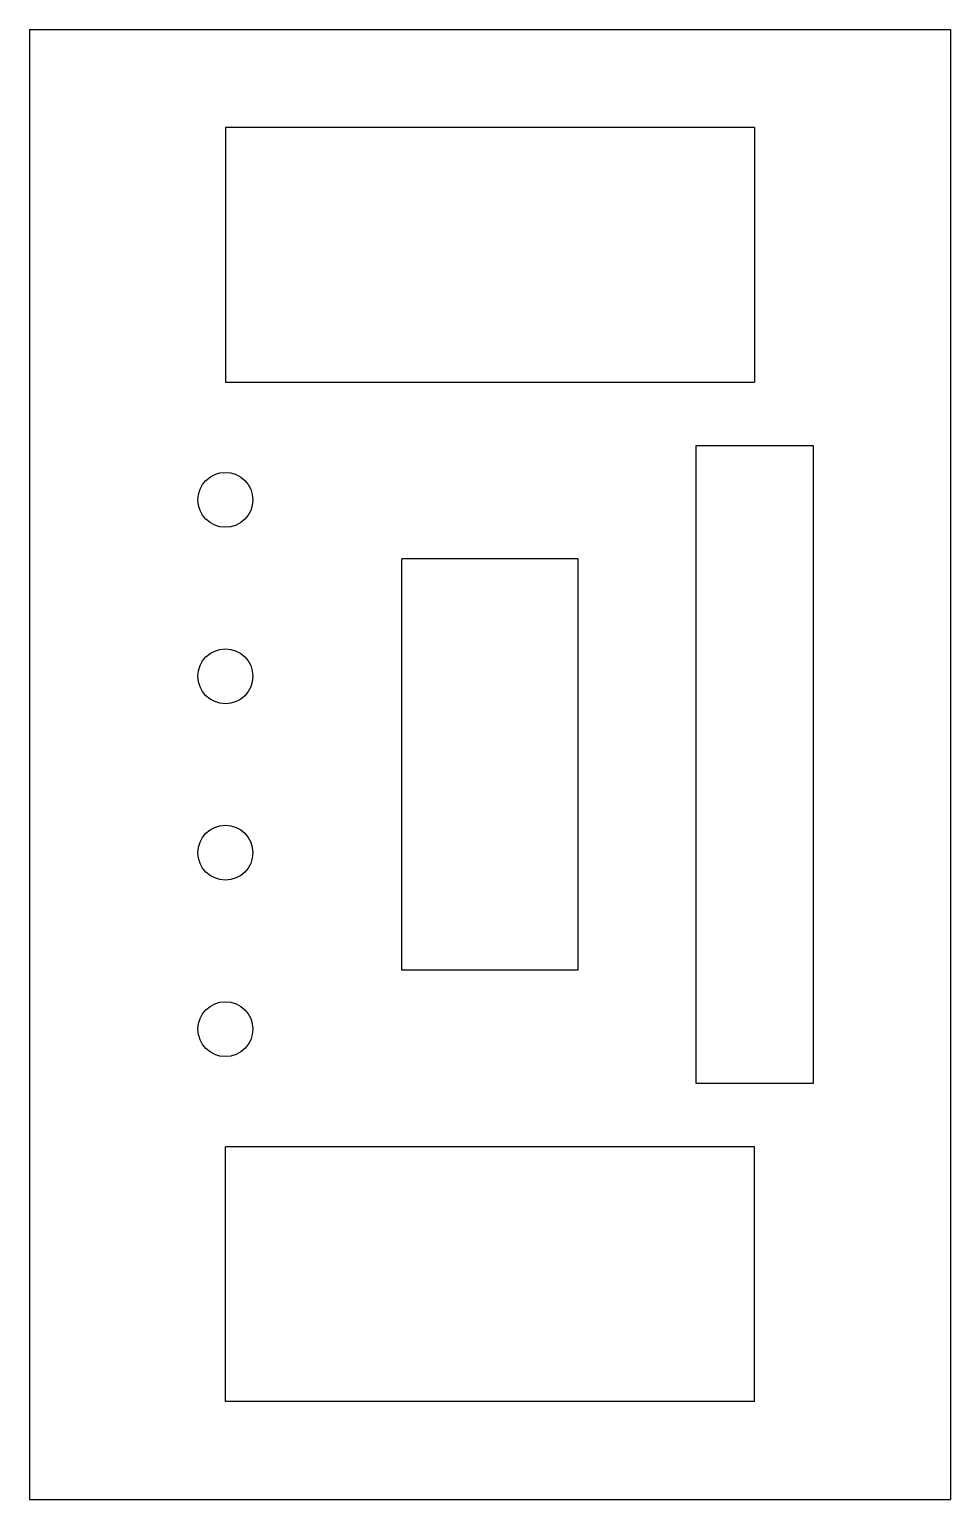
# Model space of a CAD drawing. Header units: inches. Extents: x 0 to 47, y 0 to 75.
import ezdxf

# ---------------------------------------------------------------- set-up
doc = ezdxf.new("R2010")
doc.units = ezdxf.units.IN
doc.header["$MEASUREMENT"] = 0

msp = doc.modelspace()

# ---------------------------------------------------------------- linework, layer by layer
at = {"color": 7, "linetype": 'Continuous', "lineweight": 25}
for p, q in [((0, 75), (0, 0)), ((0, 75), (47, 75)), ((47, 75), (47, 0)), ((37, 70), (10, 70)), ((10, 70), (10, 57)), ((37, 70), (37, 57)), ((10, 57), (37, 57)), ((40, 53.75), (34, 53.75)), ((34, 53.75), (34, 21.25)), ((40, 21.25), (40, 53.75)), ((28, 48), (19, 48)), ((19, 27), (19, 48)), ((28, 27), (28, 48)), ((28, 27), (19, 27)), ((34, 21.25), (40, 21.25)), ((10, 5), (10, 18)), ((37, 18), (10, 18)), ((37, 5), (37, 18)), ((37, 5), (10, 5)), ((0, 0), (47, 0))]:
    msp.add_line(p, q, dxfattribs=at)
for centre in [(10, 51), (10, 42), (10, 33), (10, 24)]:
    msp.add_circle(centre, 1.4, dxfattribs=at)

doc.saveas('drawing.dxf')
